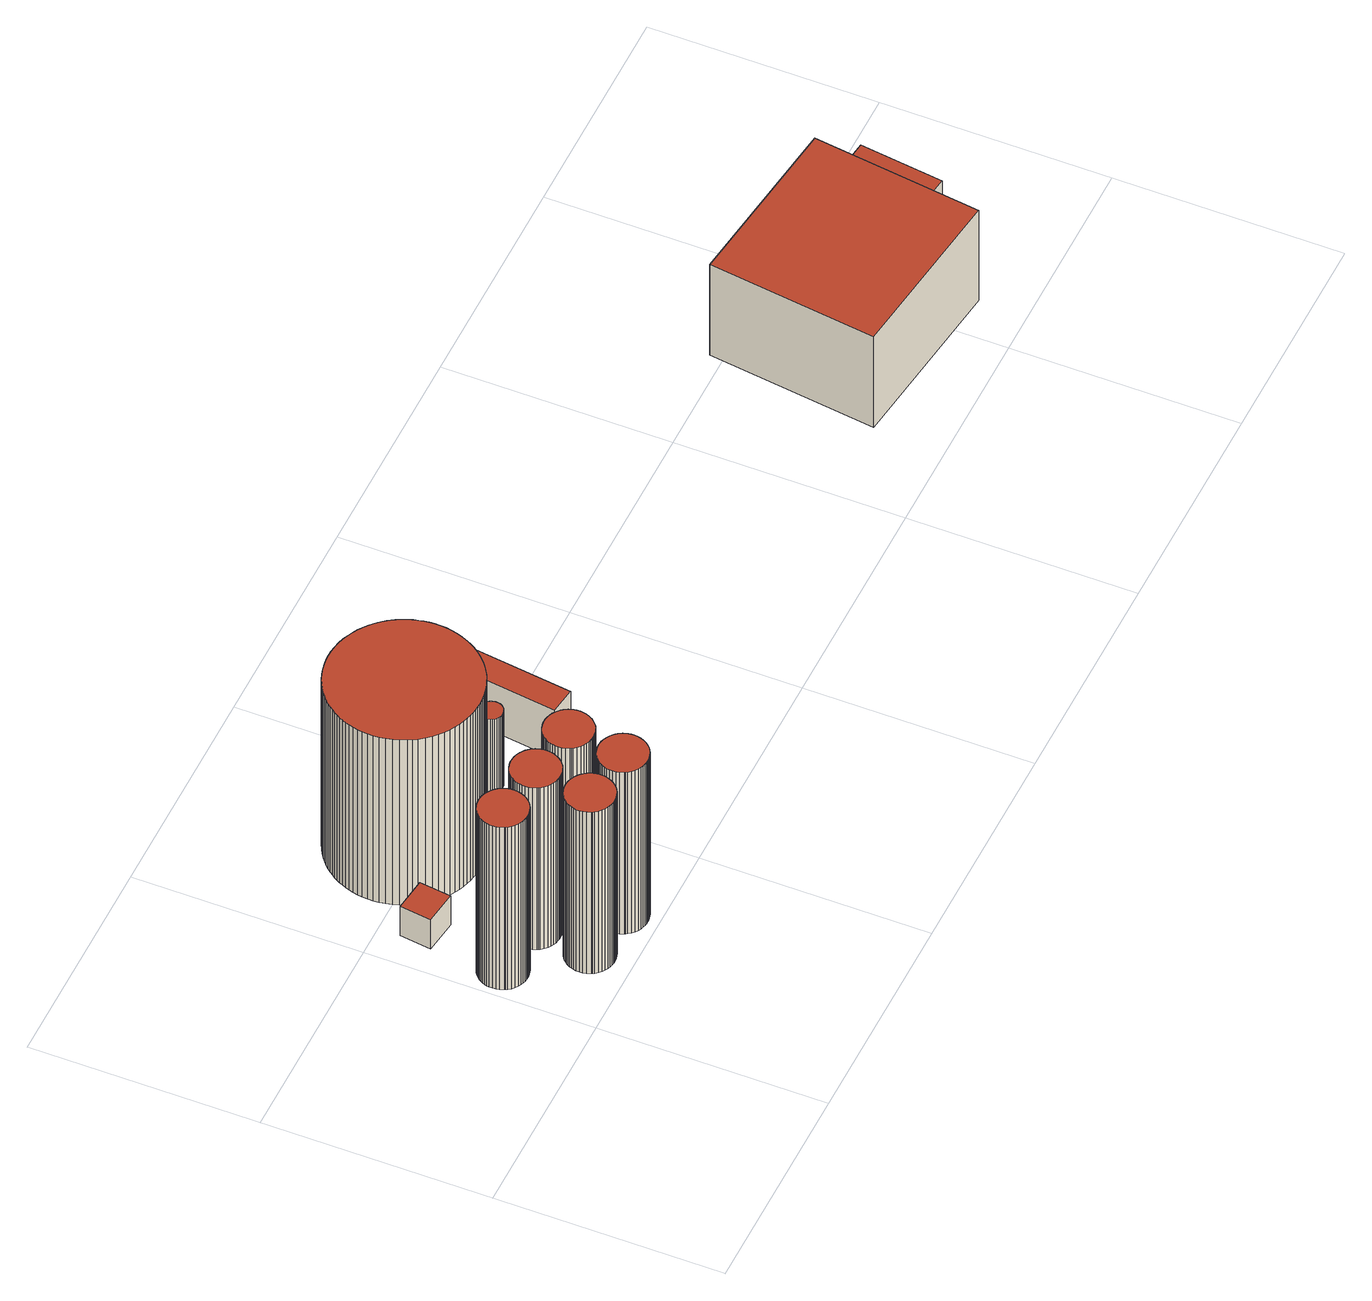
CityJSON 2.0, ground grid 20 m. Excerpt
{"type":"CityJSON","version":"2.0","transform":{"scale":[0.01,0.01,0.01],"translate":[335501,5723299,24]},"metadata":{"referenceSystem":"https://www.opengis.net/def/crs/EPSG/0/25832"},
"CityObjects":{
"building1":{"type":"Building","attributes":{"Geometrietyp2DReferenz":"3000","Gemeindeschluessel":"05170048","function":"51003_1205","roofType":"1000","measuredHeight":18.67},"geometry":[{"type":"Solid","lod":"2","boundaries":[[[[0,1,2,3]],[[4,5,1,0]],[[6,7,5,4]],[[8,9,7,6]],[[10,11,9,8]],[[12,13,11,10]],[[14,15,13,12]],[[16,17,15,14]],[[18,19,17,16]],[[20,21,19,18]],[[22,23,21,20]],[[24,25,23,22]],[[26,27,25,24]],[[28,29,27,26]],[[30,31,29,28]],[[32,33,31,30]],[[34,35,33,32]],[[36,37,35,34]],[[38,39,37,36]],[[40,41,39,38]],[[42,43,41,40]],[[44,45,43,42]],[[46,47,45,44]],[[48,49,47,46]],[[50,51,49,48]],[[52,53,51,50]],[[54,55,53,52]],[[56,57,55,54]],[[58,59,57,56]],[[60,61,59,58]],[[62,63,61,60]],[[64,65,63,62]],[[66,67,65,64]],[[68,69,67,66]],[[70,71,69,68]],[[72,73,71,70]],[[74,75,73,72]],[[76,77,75,74]],[[78,79,77,76]],[[80,81,79,78]],[[82,83,81,80]],[[84,85,83,82]],[[86,87,85,84]],[[88,89,87,86]],[[90,91,89,88]],[[92,93,91,90]],[[94,95,93,92]],[[96,97,95,94]],[[98,99,97,96]],[[100,101,99,98]],[[102,103,101,100]],[[104,105,103,102]],[[106,107,105,104]],[[3,2,107,106]],[[104,102,100,98,96,94,92,90,88,86,84,82,80,78,76,74,72,70,68,66,64,62,60,58,56,54,52,50,48,46,44,42,40,38,36,34,32,30,28,26,24,22,20,18,16,14,12,10,8,6,4,0,3,106]],[[1,5,7,9,11,13,15,17,19,21,23,25,27,29,31,33,35,37,39,41,43,45,47,49,51,53,55,57,59,61,63,65,67,69,71,73,75,77,79,81,83,85,87,89,91,93,95,97,99,101,103,105,107,2]]]],"semantics":{"surfaces":[{"type":"WallSurface"},{"type":"RoofSurface"},{"type":"GroundSurface"}],"values":[[0,0,0,0,0,0,0,0,0,0,0,0,0,0,0,0,0,0,0,0,0,0,0,0,0,0,0,0,0,0,0,0,0,0,0,0,0,0,0,0,0,0,0,0,0,0,0,0,0,0,0,0,0,0,1,2]]}}]},
"building2":{"type":"Building","attributes":{"Geometrietyp2DReferenz":"3000","Gemeindeschluessel":"05170048","function":"51003_1205","roofType":"1000","measuredHeight":18.57},"geometry":[{"type":"Solid","lod":"2","boundaries":[[[[108,109,110,111]],[[112,113,109,108]],[[114,115,113,112]],[[116,117,115,114]],[[118,119,117,116]],[[120,121,119,118]],[[122,123,121,120]],[[124,125,123,122]],[[126,127,125,124]],[[128,129,127,126]],[[130,131,129,128]],[[132,133,131,130]],[[134,135,133,132]],[[136,137,135,134]],[[138,139,137,136]],[[140,141,139,138]],[[142,143,141,140]],[[144,145,143,142]],[[146,147,145,144]],[[148,149,147,146]],[[150,151,149,148]],[[152,153,151,150]],[[154,155,153,152]],[[156,157,155,154]],[[158,159,157,156]],[[160,161,159,158]],[[162,163,161,160]],[[164,165,163,162]],[[166,167,165,164]],[[168,169,167,166]],[[170,171,169,168]],[[172,173,171,170]],[[174,175,173,172]],[[176,177,175,174]],[[178,179,177,176]],[[180,181,179,178]],[[182,183,181,180]],[[184,185,183,182]],[[186,187,185,184]],[[188,189,187,186]],[[190,191,189,188]],[[192,193,191,190]],[[194,195,193,192]],[[196,197,195,194]],[[198,199,197,196]],[[200,201,199,198]],[[202,203,201,200]],[[204,205,203,202]],[[206,207,205,204]],[[208,209,207,206]],[[210,211,209,208]],[[212,213,211,210]],[[214,215,213,212]],[[111,110,215,214]],[[212,210,208,206,204,202,200,198,196,194,192,190,188,186,184,182,180,178,176,174,172,170,168,166,164,162,160,158,156,154,152,150,148,146,144,142,140,138,136,134,132,130,128,126,124,122,120,118,116,114,112,108,111,214]],[[109,113,115,117,119,121,123,125,127,129,131,133,135,137,139,141,143,145,147,149,151,153,155,157,159,161,163,165,167,169,171,173,175,177,179,181,183,185,187,189,191,193,195,197,199,201,203,205,207,209,211,213,215,110]]]],"semantics":{"surfaces":[{"type":"WallSurface"},{"type":"RoofSurface"},{"type":"GroundSurface"}],"values":[[0,0,0,0,0,0,0,0,0,0,0,0,0,0,0,0,0,0,0,0,0,0,0,0,0,0,0,0,0,0,0,0,0,0,0,0,0,0,0,0,0,0,0,0,0,0,0,0,0,0,0,0,0,0,1,2]]}}]},
"building3":{"type":"Building","attributes":{"Geometrietyp2DReferenz":"3000","Gemeindeschluessel":"05170048","function":"31001_2512","roofType":"1000","measuredHeight":3.37},"address":[{"country":"Germany","locality":"Wesel","thoroughfareNumber":"1","thoroughfareName":"Zum Ölhafen"}],"geometry":[{"type":"Solid","lod":"2","boundaries":[[[[216,217,218,219]],[[220,221,217,216]],[[222,223,221,220]],[[219,218,223,222]],[[220,216,219,222]],[[217,221,223,218]]]],"semantics":{"surfaces":[{"type":"WallSurface"},{"type":"RoofSurface"},{"type":"GroundSurface"}],"values":[[0,0,0,0,1,2]]}}]},
"building4":{"type":"Building","attributes":{"Geometrietyp2DReferenz":"3000","Gemeindeschluessel":"05170048","function":"51003_1205","roofType":"1000","measuredHeight":18.59},"geometry":[{"type":"Solid","lod":"2","boundaries":[[[[224,225,226,227]],[[228,229,225,224]],[[230,231,229,228]],[[232,233,231,230]],[[234,235,233,232]],[[236,237,235,234]],[[238,239,237,236]],[[240,241,239,238]],[[242,243,241,240]],[[244,245,243,242]],[[246,247,245,244]],[[248,249,247,246]],[[250,251,249,248]],[[252,253,251,250]],[[254,255,253,252]],[[256,257,255,254]],[[258,259,257,256]],[[260,261,259,258]],[[262,263,261,260]],[[264,265,263,262]],[[266,267,265,264]],[[268,269,267,266]],[[270,271,269,268]],[[272,273,271,270]],[[274,275,273,272]],[[276,277,275,274]],[[278,279,277,276]],[[280,281,279,278]],[[282,283,281,280]],[[284,285,283,282]],[[286,287,285,284]],[[288,289,287,286]],[[290,291,289,288]],[[292,293,291,290]],[[294,295,293,292]],[[296,297,295,294]],[[298,299,297,296]],[[300,301,299,298]],[[302,303,301,300]],[[304,305,303,302]],[[306,307,305,304]],[[308,309,307,306]],[[310,311,309,308]],[[312,313,311,310]],[[314,315,313,312]],[[316,317,315,314]],[[318,319,317,316]],[[320,321,319,318]],[[322,323,321,320]],[[324,325,323,322]],[[326,327,325,324]],[[328,329,327,326]],[[330,331,329,328]],[[227,226,331,330]],[[328,326,324,322,320,318,316,314,312,310,308,306,304,302,300,298,296,294,292,290,288,286,284,282,280,278,276,274,272,270,268,266,264,262,260,258,256,254,252,250,248,246,244,242,240,238,236,234,232,230,228,224,227,330]],[[225,229,231,233,235,237,239,241,243,245,247,249,251,253,255,257,259,261,263,265,267,269,271,273,275,277,279,281,283,285,287,289,291,293,295,297,299,301,303,305,307,309,311,313,315,317,319,321,323,325,327,329,331,226]]]],"semantics":{"surfaces":[{"type":"WallSurface"},{"type":"RoofSurface"},{"type":"GroundSurface"}],"values":[[0,0,0,0,0,0,0,0,0,0,0,0,0,0,0,0,0,0,0,0,0,0,0,0,0,0,0,0,0,0,0,0,0,0,0,0,0,0,0,0,0,0,0,0,0,0,0,0,0,0,0,0,0,0,1,2]]}}]},
"building5":{"type":"Building","attributes":{"Geometrietyp2DReferenz":"3000","Gemeindeschluessel":"05170048","function":"51003_1205","roofType":"1000","measuredHeight":18.57},"geometry":[{"type":"Solid","lod":"2","boundaries":[[[[332,333,334,335]],[[336,337,333,332]],[[338,339,337,336]],[[340,341,339,338]],[[342,343,341,340]],[[344,345,343,342]],[[346,347,345,344]],[[348,349,347,346]],[[350,351,349,348]],[[352,353,351,350]],[[354,355,353,352]],[[356,357,355,354]],[[358,359,357,356]],[[360,361,359,358]],[[362,363,361,360]],[[364,365,363,362]],[[366,367,365,364]],[[368,369,367,366]],[[370,371,369,368]],[[372,373,371,370]],[[374,375,373,372]],[[376,377,375,374]],[[378,379,377,376]],[[380,381,379,378]],[[382,383,381,380]],[[384,385,383,382]],[[386,387,385,384]],[[388,389,387,386]],[[390,391,389,388]],[[392,393,391,390]],[[394,395,393,392]],[[396,397,395,394]],[[398,399,397,396]],[[400,401,399,398]],[[402,403,401,400]],[[404,405,403,402]],[[406,407,405,404]],[[408,409,407,406]],[[410,411,409,408]],[[412,413,411,410]],[[414,415,413,412]],[[416,417,415,414]],[[418,419,417,416]],[[420,421,419,418]],[[422,423,421,420]],[[424,425,423,422]],[[426,427,425,424]],[[428,429,427,426]],[[430,431,429,428]],[[432,433,431,430]],[[434,435,433,432]],[[436,437,435,434]],[[438,439,437,436]],[[335,334,439,438]],[[436,434,432,430,428,426,424,422,420,418,416,414,412,410,408,406,404,402,400,398,396,394,392,390,388,386,384,382,380,378,376,374,372,370,368,366,364,362,360,358,356,354,352,350,348,346,344,342,340,338,336,332,335,438]],[[333,337,339,341,343,345,347,349,351,353,355,357,359,361,363,365,367,369,371,373,375,377,379,381,383,385,387,389,391,393,395,397,399,401,403,405,407,409,411,413,415,417,419,421,423,425,427,429,431,433,435,437,439,334]]]],"semantics":{"surfaces":[{"type":"WallSurface"},{"type":"RoofSurface"},{"type":"GroundSurface"}],"values":[[0,0,0,0,0,0,0,0,0,0,0,0,0,0,0,0,0,0,0,0,0,0,0,0,0,0,0,0,0,0,0,0,0,0,0,0,0,0,0,0,0,0,0,0,0,0,0,0,0,0,0,0,0,0,1,2]]}}]},
"building6":{"type":"Building","attributes":{"Geometrietyp2DReferenz":"3000","Gemeindeschluessel":"05170048","function":"51003_1205","roofType":"1000","measuredHeight":18.56},"geometry":[{"type":"Solid","lod":"2","boundaries":[[[[440,441,442,443]],[[444,445,441,440]],[[446,447,445,444]],[[448,449,447,446]],[[450,451,449,448]],[[452,453,451,450]],[[454,455,453,452]],[[456,457,455,454]],[[458,459,457,456]],[[460,461,459,458]],[[462,463,461,460]],[[464,465,463,462]],[[466,467,465,464]],[[468,469,467,466]],[[470,471,469,468]],[[472,473,471,470]],[[474,475,473,472]],[[476,477,475,474]],[[478,479,477,476]],[[480,481,479,478]],[[482,483,481,480]],[[484,485,483,482]],[[486,487,485,484]],[[488,489,487,486]],[[490,491,489,488]],[[492,493,491,490]],[[494,495,493,492]],[[496,497,495,494]],[[498,499,497,496]],[[500,501,499,498]],[[502,503,501,500]],[[504,505,503,502]],[[506,507,505,504]],[[508,509,507,506]],[[510,511,509,508]],[[512,513,511,510]],[[514,515,513,512]],[[516,517,515,514]],[[518,519,517,516]],[[520,521,519,518]],[[522,523,521,520]],[[524,525,523,522]],[[526,527,525,524]],[[528,529,527,526]],[[530,531,529,528]],[[532,533,531,530]],[[534,535,533,532]],[[536,537,535,534]],[[538,539,537,536]],[[540,541,539,538]],[[542,543,541,540]],[[544,545,543,542]],[[546,547,545,544]],[[443,442,547,546]],[[544,542,540,538,536,534,532,530,528,526,524,522,520,518,516,514,512,510,508,506,504,502,500,498,496,494,492,490,488,486,484,482,480,478,476,474,472,470,468,466,464,462,460,458,456,454,452,450,448,446,444,440,443,546]],[[441,445,447,449,451,453,455,457,459,461,463,465,467,469,471,473,475,477,479,481,483,485,487,489,491,493,495,497,499,501,503,505,507,509,511,513,515,517,519,521,523,525,527,529,531,533,535,537,539,541,543,545,547,442]]]],"semantics":{"surfaces":[{"type":"WallSurface"},{"type":"RoofSurface"},{"type":"GroundSurface"}],"values":[[0,0,0,0,0,0,0,0,0,0,0,0,0,0,0,0,0,0,0,0,0,0,0,0,0,0,0,0,0,0,0,0,0,0,0,0,0,0,0,0,0,0,0,0,0,0,0,0,0,0,0,0,0,0,1,2]]}}]},
"building7":{"type":"Building","attributes":{"Geometrietyp2DReferenz":"3000","Gemeindeschluessel":"05170048","function":"51003_1205","roofType":"1000","measuredHeight":18.99},"geometry":[{"type":"Solid","lod":"2","boundaries":[[[[548,549,550,551]],[[552,553,549,548]],[[554,555,553,552]],[[556,557,555,554]],[[558,559,557,556]],[[560,561,559,558]],[[562,563,561,560]],[[564,565,563,562]],[[566,567,565,564]],[[568,569,567,566]],[[570,571,569,568]],[[572,573,571,570]],[[574,575,573,572]],[[576,577,575,574]],[[578,579,577,576]],[[580,581,579,578]],[[582,583,581,580]],[[584,585,583,582]],[[586,587,585,584]],[[588,589,587,586]],[[590,591,589,588]],[[592,593,591,590]],[[594,595,593,592]],[[596,597,595,594]],[[598,599,597,596]],[[600,601,599,598]],[[602,603,601,600]],[[604,605,603,602]],[[606,607,605,604]],[[608,609,607,606]],[[610,611,609,608]],[[612,613,611,610]],[[614,615,613,612]],[[616,617,615,614]],[[618,619,617,616]],[[620,621,619,618]],[[622,623,621,620]],[[624,625,623,622]],[[626,627,625,624]],[[628,629,627,626]],[[630,631,629,628]],[[632,633,631,630]],[[634,635,633,632]],[[636,637,635,634]],[[638,639,637,636]],[[640,641,639,638]],[[642,643,641,640]],[[644,645,643,642]],[[646,647,645,644]],[[648,649,647,646]],[[650,651,649,648]],[[652,653,651,650]],[[654,655,653,652]],[[656,657,655,654]],[[658,659,657,656]],[[660,661,659,658]],[[662,663,661,660]],[[664,665,663,662]],[[666,667,665,664]],[[668,669,667,666]],[[670,671,669,668]],[[672,673,671,670]],[[674,675,673,672]],[[676,677,675,674]],[[678,679,677,676]],[[680,681,679,678]],[[682,683,681,680]],[[684,685,683,682]],[[686,687,685,684]],[[688,689,687,686]],[[690,691,689,688]],[[692,693,691,690]],[[694,695,693,692]],[[696,697,695,694]],[[698,699,697,696]],[[700,701,699,698]],[[702,703,701,700]],[[704,705,703,702]],[[706,707,705,704]],[[708,709,707,706]],[[710,711,709,708]],[[712,713,711,710]],[[714,715,713,712]],[[716,717,715,714]],[[718,719,717,716]],[[720,721,719,718]],[[722,723,721,720]],[[724,725,723,722]],[[726,727,725,724]],[[551,550,727,726]],[[724,722,720,718,716,714,712,710,708,706,704,702,700,698,696,694,692,690,688,686,684,682,680,678,676,674,672,670,668,666,664,662,660,658,656,654,652,650,648,646,644,642,640,638,636,634,632,630,628,626,624,622,620,618,616,614,612,610,608,606,604,602,600,598,596,594,592,590,588,586,584,582,580,578,576,574,572,570,568,566,564,562,560,558,556,554,552,548,551,726]],[[549,553,555,557,559,561,563,565,567,569,571,573,575,577,579,581,583,585,587,589,591,593,595,597,599,601,603,605,607,609,611,613,615,617,619,621,623,625,627,629,631,633,635,637,639,641,643,645,647,649,651,653,655,657,659,661,663,665,667,669,671,673,675,677,679,681,683,685,687,689,691,693,695,697,699,701,703,705,707,709,711,713,715,717,719,721,723,725,727,550]]]],"semantics":{"surfaces":[{"type":"WallSurface"},{"type":"RoofSurface"},{"type":"GroundSurface"}],"values":[[0,0,0,0,0,0,0,0,0,0,0,0,0,0,0,0,0,0,0,0,0,0,0,0,0,0,0,0,0,0,0,0,0,0,0,0,0,0,0,0,0,0,0,0,0,0,0,0,0,0,0,0,0,0,0,0,0,0,0,0,0,0,0,0,0,0,0,0,0,0,0,0,0,0,0,0,0,0,0,0,0,0,0,0,0,0,0,0,0,0,1,2]]}}]},
"building8":{"type":"Building","attributes":{"Geometrietyp2DReferenz":"3000","Gemeindeschluessel":"05170048","function":"31001_2512","roofType":"1000","measuredHeight":3.39},"address":[{"country":"Germany","locality":"Wesel","thoroughfareNumber":"1","thoroughfareName":"Zum Ölhafen"}],"geometry":[{"type":"Solid","lod":"2","boundaries":[[[[728,729,730,731]],[[732,733,729,728]],[[734,735,733,732]],[[731,730,735,734]],[[732,728,731,734]],[[729,733,735,730]]]],"semantics":{"surfaces":[{"type":"WallSurface"},{"type":"RoofSurface"},{"type":"GroundSurface"}],"values":[[0,0,0,0,1,2]]}}]},
"building9":{"type":"Building","attributes":{"Geometrietyp2DReferenz":"3000","Gemeindeschluessel":"05170048","function":"51003_1205","roofType":"1000","measuredHeight":8.5},"geometry":[{"type":"Solid","lod":"2","boundaries":[[[[736,737,738,739]],[[740,741,737,736]],[[742,743,741,740]],[[744,745,743,742]],[[746,747,745,744]],[[748,749,747,746]],[[750,751,749,748]],[[752,753,751,750]],[[754,755,753,752]],[[756,757,755,754]],[[758,759,757,756]],[[760,761,759,758]],[[762,763,761,760]],[[764,765,763,762]],[[766,767,765,764]],[[768,769,767,766]],[[770,771,769,768]],[[772,773,771,770]],[[774,775,773,772]],[[776,777,775,774]],[[778,779,777,776]],[[780,781,779,778]],[[782,783,781,780]],[[784,785,783,782]],[[786,787,785,784]],[[788,789,787,786]],[[790,791,789,788]],[[792,793,791,790]],[[794,795,793,792]],[[796,797,795,794]],[[798,799,797,796]],[[800,801,799,798]],[[802,803,801,800]],[[804,805,803,802]],[[806,807,805,804]],[[739,738,807,806]],[[804,802,800,798,796,794,792,790,788,786,784,782,780,778,776,774,772,770,768,766,764,762,760,758,756,754,752,750,748,746,744,742,740,736,739,806]],[[737,741,743,745,747,749,751,753,755,757,759,761,763,765,767,769,771,773,775,777,779,781,783,785,787,789,791,793,795,797,799,801,803,805,807,738]]]],"semantics":{"surfaces":[{"type":"WallSurface"},{"type":"RoofSurface"},{"type":"GroundSurface"}],"values":[[0,0,0,0,0,0,0,0,0,0,0,0,0,0,0,0,0,0,0,0,0,0,0,0,0,0,0,0,0,0,0,0,0,0,0,0,1,2]]}}]},
"building10":{"type":"Building","attributes":{"Geometrietyp2DReferenz":"3000","Gemeindeschluessel":"05170048","function":"31001_2143","roofType":"1000","measuredHeight":5.52},"address":[{"country":"Germany","locality":"Wesel","thoroughfareNumber":"1","thoroughfareName":"Zum Ölhafen"}],"geometry":[{"type":"Solid","lod":"2","boundaries":[[[[808,809,810,811]],[[812,813,809,808]],[[814,815,813,812]],[[811,810,815,814]],[[812,808,811,814]],[[809,813,815,810]]]],"semantics":{"surfaces":[{"type":"WallSurface"},{"type":"RoofSurface"},{"type":"GroundSurface"}],"values":[[0,0,0,0,1,2]]}}]},
"building11":{"type":"Building","attributes":{"Geometrietyp2DReferenz":"3000","Gemeindeschluessel":"05170048","function":"31001_2143","roofType":"1000","measuredHeight":10.4},"address":[{"country":"Germany","locality":"Wesel","thoroughfareNumber":"1","thoroughfareName":"Zum Ölhafen"}],"geometry":[{"type":"Solid","lod":"2","boundaries":[[[[816,817,818,819]],[[820,821,817,816]],[[822,823,821,820]],[[819,818,823,822]],[[820,816,819,822]],[[817,821,823,818]]]],"semantics":{"surfaces":[{"type":"WallSurface"},{"type":"RoofSurface"},{"type":"GroundSurface"}],"values":[[0,0,0,0,1,2]]}}]},
"building12":{"type":"Building","attributes":{"Geometrietyp2DReferenz":"3000","Gemeindeschluessel":"05170048","function":"31001_2523","roofType":"1000","measuredHeight":3.03},"address":[{"country":"Germany","locality":"Wesel","thoroughfareNumber":"1","thoroughfareName":"Zum Ölhafen"}],"geometry":[{"type":"Solid","lod":"2","boundaries":[[[[824,825,826,827]],[[828,829,825,824]],[[830,831,829,828]],[[827,826,831,830]],[[828,824,827,830]],[[825,829,831,826]]]],"semantics":{"surfaces":[{"type":"WallSurface"},{"type":"RoofSurface"},{"type":"GroundSurface"}],"values":[[0,0,0,0,1,2]]}}]}
},
"vertices":[
[51,848,1941],[51,848,74],[64,818,74],[64,818,1941],[44,878,1941],[44,878,74],[42,907,1941],[42,907,74],[43,934,1941],[43,934,74],[47,958,1941],[47,958,74],[53,980,1941],[53,980,74],[61,1000,1941],[61,1000,74],[70,1017,1941],[70,1017,74],[81,1033,1941],[81,1033,74],[93,1050,1941],[93,1050,74],[109,1066,1941],[109,1066,74],[128,1082,1941],[128,1082,74],[151,1096,1941],[151,1096,74],[177,1109,1941],[177,1109,74],[207,1118,1941],[207,1118,74],[240,1122,1941],[240,1122,74],[254,1123,1941],[254,1123,74],[268,1122,1941],[268,1122,74],[301,1118,1941],[301,1118,74],[330,1109,1941],[330,1109,74],[356,1096,1941],[356,1096,74],[379,1082,1941],[379,1082,74],[398,1066,1941],[398,1066,74],[414,1050,1941],[414,1050,74],[427,1033,1941],[427,1033,74],[437,1017,1941],[437,1017,74],[446,1000,1941],[446,1000,74],[454,980,1941],[454,980,74],[460,958,1941],[460,958,74],[465,934,1941],[465,934,74],[466,907,1941],[466,907,74],[463,878,1941],[463,878,74],[456,848,1941],[456,848,74],[444,818,1941],[444,818,74],[437,805,1941],[437,805,74],[430,793,1941],[430,793,74],[409,767,1941],[409,767,74],[387,746,1941],[387,746,74],[363,729,1941],[363,729,74],[339,717,1941],[339,717,74],[316,708,1941],[316,708,74],[294,703,1941],[294,703,74],[273,700,1941],[273,700,74],[254,699,1941],[254,699,74],[235,700,1941],[235,700,74],[214,703,1941],[214,703,74],[192,708,1941],[192,708,74],[168,717,1941],[168,717,74],[145,729,1941],[145,729,74],[121,746,1941],[121,746,74],[98,767,1941],[98,767,74],[78,793,1941],[78,793,74],[70,805,1941],[70,805,74],
[484,292,1935],[484,292,79],[496,262,79],[496,262,1935],[477,323,1935],[477,323,79],[474,351,1935],[474,351,79],[475,378,1935],[475,378,79],[479,403,1935],[479,403,79],[486,425,1935],[486,425,79],[493,444,1935],[493,444,79],[502,461,1935],[502,461,79],[513,478,1935],[513,478,79],[526,494,1935],[526,494,79],[542,511,1935],[542,511,79],[561,526,1935],[561,526,79],[583,541,1935],[583,541,79],[610,553,1935],[610,553,79],[639,562,1935],[639,562,79],[672,567,1935],[672,567,79],[686,567,1935],[686,567,79],[700,567,1935],[700,567,79],[733,562,1935],[733,562,79],[762,553,1935],[762,553,79],[789,541,1935],[789,541,79],[811,526,1935],[811,526,79],[830,511,1935],[830,511,79],[846,494,1935],[846,494,79],[859,478,1935],[859,478,79],[870,461,1935],[870,461,79],[878,444,1935],[878,444,79],[886,425,1935],[886,425,79],[893,403,1935],[893,403,79],[897,378,1935],[897,378,79],[898,351,1935],[898,351,79],[896,323,1935],[896,323,79],[889,292,1935],[889,292,79],[876,262,1935],[876,262,79],[870,249,1935],[870,249,79],[862,237,1935],[862,237,79],[842,212,1935],[842,212,79],[819,190,1935],[819,190,79],[795,174,1935],[795,174,79],[772,161,1935],[772,161,79],[748,153,1935],[748,153,79],[726,147,1935],[726,147,79],[705,144,1935],[705,144,79],[686,143,1935],[686,143,79],[667,144,1935],[667,144,79],[646,147,1935],[646,147,79],[624,153,1935],[624,153,79],[601,161,1935],[601,161,79],[577,174,1935],[577,174,79],[553,190,1935],[553,190,79],[530,212,1935],[530,212,79],[510,237,1935],[510,237,79],[502,249,1935],[502,249,79],
[533,1483,407],[533,1483,70],[567,1765,70],[567,1765,407],[232,1522,407],[232,1522,70],[268,1803,407],[268,1803,70],
[548,787,1937],[548,787,78],[560,756,78],[560,756,1937],[541,817,1937],[541,817,78],[538,846,1937],[538,846,78],[539,873,1937],[539,873,78],[543,897,1937],[543,897,78],[550,919,1937],[550,919,78],[558,939,1937],[558,939,78],[566,956,1937],[566,956,78],[577,972,1937],[577,972,78],[590,989,1937],[590,989,78],[606,1005,1937],[606,1005,78],[625,1021,1937],[625,1021,78],[647,1035,1937],[647,1035,78],[674,1048,1937],[674,1048,78],[703,1057,1937],[703,1057,78],[736,1061,1937],[736,1061,78],[750,1062,1937],[750,1062,78],[764,1061,1937],[764,1061,78],[797,1057,1937],[797,1057,78],[827,1048,1937],[827,1048,78],[853,1035,1937],[853,1035,78],[875,1021,1937],[875,1021,78],[895,1005,1937],[895,1005,78],[910,989,1937],[910,989,78],[923,972,1937],[923,972,78],[934,956,1937],[934,956,78],[943,939,1937],[943,939,78],[950,919,1937],[950,919,78],[957,897,1937],[957,897,78],[961,873,1937],[961,873,78],[962,846,1937],[962,846,78],[960,817,1937],[960,817,78],[953,787,1937],[953,787,78],[940,756,1937],[940,756,78],[934,744,1937],[934,744,78],[926,732,1937],[926,732,78],[906,706,1937],[906,706,78],[883,685,1937],[883,685,78],[859,668,1937],[859,668,78],[836,656,1937],[836,656,78],[812,647,1937],[812,647,78],[790,642,1937],[790,642,78],[769,639,1937],[769,639,78],[750,638,1937],[750,638,78],[731,639,1937],[731,639,78],[710,642,1937],[710,642,78],[688,647,1937],[688,647,78],[665,656,1937],[665,656,78],[641,668,1937],[641,668,78],[617,685,1937],[617,685,78],[594,706,1937],[594,706,78],[574,732,1937],[574,732,78],[566,744,1937],[566,744,78],
[979,228,1935],[979,228,78],[991,197,78],[991,197,1935],[972,258,1935],[972,258,78],[970,287,1935],[970,287,78],[971,314,1935],[971,314,78],[975,338,1935],[975,338,78],[981,360,1935],[981,360,78],[989,380,1935],[989,380,78],[998,397,1935],[998,397,78],[1008,413,1935],[1008,413,78],[1021,429,1935],[1021,429,78],[1037,446,1935],[1037,446,78],[1056,462,1935],[1056,462,78],[1079,476,1935],[1079,476,78],[1105,488,1935],[1105,488,78],[1135,497,1935],[1135,497,78],[1167,502,1935],[1167,502,78],[1182,503,1935],[1182,503,78],[1196,502,1935],[1196,502,78],[1228,497,1935],[1228,497,78],[1258,488,1935],[1258,488,78],[1284,476,1935],[1284,476,78],[1307,462,1935],[1307,462,78],[1326,446,1935],[1326,446,78],[1342,429,1935],[1342,429,78],[1355,413,1935],[1355,413,78],[1365,397,1935],[1365,397,78],[1374,380,1935],[1374,380,78],[1382,360,1935],[1382,360,78],[1388,338,1935],[1388,338,78],[1392,314,1935],[1392,314,78],[1394,287,1935],[1394,287,78],[1391,258,1935],[1391,258,78],[1384,228,1935],[1384,228,78],[1372,197,1935],[1372,197,78],[1365,185,1935],[1365,185,78],[1358,173,1935],[1358,173,78],[1337,147,1935],[1337,147,78],[1315,126,1935],[1315,126,78],[1291,109,1935],[1291,109,78],[1267,97,1935],[1267,97,78],[1244,88,1935],[1244,88,78],[1222,83,1935],[1222,83,78],[1201,80,1935],[1201,80,78],[1182,79,1935],[1182,79,78],[1162,80,1935],[1162,80,78],[1142,83,1935],[1142,83,78],[1119,88,1935],[1119,88,78],[1096,97,1935],[1096,97,78],[1072,109,1935],[1072,109,78],[1048,126,1935],[1048,126,78],[1026,147,1935],[1026,147,78],[1005,173,1935],[1005,173,78],[998,185,1935],[998,185,78],
[1044,724,1933],[1044,724,77],[1056,693,77],[1056,693,1933],[1037,754,1933],[1037,754,77],[1034,783,1933],[1034,783,77],[1036,810,1933],[1036,810,77],[1040,834,1933],[1040,834,77],[1046,856,1933],[1046,856,77],[1054,876,1933],[1054,876,77],[1063,893,1933],[1063,893,77],[1073,909,1933],[1073,909,77],[1086,926,1933],[1086,926,77],[1102,942,1933],[1102,942,77],[1121,958,1933],[1121,958,77],[1144,972,1933],[1144,972,77],[1170,985,1933],[1170,985,77],[1200,994,1933],[1200,994,77],[1232,998,1933],[1232,998,77],[1247,999,1933],[1247,999,77],[1261,998,1933],[1261,998,77],[1293,994,1933],[1293,994,77],[1323,985,1933],[1323,985,77],[1349,972,1933],[1349,972,77],[1372,958,1933],[1372,958,77],[1391,942,1933],[1391,942,77],[1407,926,1933],[1407,926,77],[1420,909,1933],[1420,909,77],[1430,893,1933],[1430,893,77],[1439,876,1933],[1439,876,77],[1447,856,1933],[1447,856,77],[1453,834,1933],[1453,834,77],[1457,810,1933],[1457,810,77],[1459,783,1933],[1459,783,77],[1456,754,1933],[1456,754,77],[1449,724,1933],[1449,724,77],[1437,693,1933],[1437,693,77],[1430,681,1933],[1430,681,77],[1423,669,1933],[1423,669,77],[1402,643,1933],[1402,643,77],[1380,622,1933],[1380,622,77],[1356,605,1933],[1356,605,77],[1332,593,1933],[1332,593,77],[1309,584,1933],[1309,584,77],[1286,579,1933],[1286,579,77],[1266,576,1933],[1266,576,77],[1247,575,1933],[1247,575,77],[1227,576,1933],[1227,576,77],[1207,579,1933],[1207,579,77],[1184,584,1933],[1184,584,77],[1161,593,1933],[1161,593,77],[1137,605,1933],[1137,605,77],[1113,622,1933],[1113,622,77],[1091,643,1933],[1091,643,77],[1070,669,1933],[1070,669,77],[1063,681,1933],[1063,681,77],
[567,1938,1969],[567,1938,70],[590,1885,70],[590,1885,1969],[549,1992,1969],[549,1992,70],[536,2045,1969],[536,2045,70],[528,2096,1969],[528,2096,70],[524,2147,1969],[524,2147,70],[525,2195,1969],[525,2195,70],[528,2241,1969],[528,2241,70],[534,2285,1969],[534,2285,70],[543,2326,1969],[543,2326,70],[554,2365,1969],[554,2365,70],[566,2401,1969],[566,2401,70],[580,2435,1969],[580,2435,70],[595,2466,1969],[595,2466,70],[611,2495,1969],[611,2495,70],[628,2524,1969],[628,2524,70],[648,2552,1969],[648,2552,70],[670,2581,1969],[670,2581,70],[696,2610,1969],[696,2610,70],[724,2639,1969],[724,2639,70],[755,2667,1969],[755,2667,70],[790,2694,1969],[790,2694,70],[828,2721,1969],[828,2721,70],[870,2745,1969],[870,2745,70],[915,2767,1969],[915,2767,70],[964,2786,1969],[964,2786,70],[1016,2801,1969],[1016,2801,70],[1072,2812,1969],[1072,2812,70],[1129,2819,1969],[1129,2819,70],[1174,2820,1969],[1174,2820,70],[1219,2819,1969],[1219,2819,70],[1277,2812,1969],[1277,2812,70],[1332,2801,1969],[1332,2801,70],[1384,2786,1969],[1384,2786,70],[1433,2767,1969],[1433,2767,70],[1478,2745,1969],[1478,2745,70],[1520,2721,1969],[1520,2721,70],[1559,2694,1969],[1559,2694,70],[1593,2667,1969],[1593,2667,70],[1625,2639,1969],[1625,2639,70],[1653,2610,1969],[1653,2610,70],[1678,2581,1969],[1678,2581,70],[1700,2552,1969],[1700,2552,70],[1720,2524,1969],[1720,2524,70],[1737,2495,1969],[1737,2495,70],[1753,2466,1969],[1753,2466,70],[1768,2435,1969],[1768,2435,70],[1782,2401,1969],[1782,2401,70],[1794,2365,1969],[1794,2365,70],[1805,2326,1969],[1805,2326,70],[1814,2285,1969],[1814,2285,70],[1820,2241,1969],[1820,2241,70],[1824,2195,1969],[1824,2195,70],[1824,2147,1969],[1824,2147,70],[1820,2096,1969],[1820,2096,70],[1812,2045,1969],[1812,2045,70],[1799,1992,1969],[1799,1992,70],[1781,1938,1969],[1781,1938,70],[1758,1885,1969],[1758,1885,70],[1737,1845,1969],[1737,1845,70],[1713,1807,1969],[1713,1807,70],[1679,1761,1969],[1679,1761,70],[1641,1718,1969],[1641,1718,70],[1602,1681,1969],[1602,1681,70],[1561,1648,1969],[1561,1648,70],[1519,1620,1969],[1519,1620,70],[1478,1595,1969],[1478,1595,70],[1436,1575,1969],[1436,1575,70],[1395,1559,1969],[1395,1559,70],[1355,1546,1969],[1355,1546,70],[1316,1536,1969],[1316,1536,70],[1278,1529,1969],[1278,1529,70],[1242,1524,1969],[1242,1524,70],[1207,1521,1969],[1207,1521,70],[1174,1520,1969],[1174,1520,70],[1141,1521,1969],[1141,1521,70],[1106,1524,1969],[1106,1524,70],[1070,1529,1969],[1070,1529,70],[1033,1536,1969],[1033,1536,70],[994,1546,1969],[994,1546,70],[953,1559,1969],[953,1559,70],[912,1575,1969],[912,1575,70],[871,1595,1969],[871,1595,70],[829,1620,1969],[829,1620,70],[787,1648,1969],[787,1648,70],[746,1681,1969],[746,1681,70],[707,1718,1969],[707,1718,70],[670,1761,1969],[670,1761,70],[635,1807,1969],[635,1807,70],[611,1845,1969],[611,1845,70],
[2012,860,411],[2012,860,72],[2083,1404,72],[2083,1404,411],[1582,916,411],[1582,916,72],[1653,1461,411],[1653,1461,72],
[1950,1796,916],[1950,1796,66],[1955,1775,66],[1955,1775,916],[1950,1815,916],[1950,1815,66],[1952,1832,916],[1952,1832,66],[1957,1847,916],[1957,1847,66],[1963,1859,916],[1963,1859,66],[1970,1870,916],[1970,1870,66],[1981,1882,916],[1981,1882,66],[1994,1892,916],[1994,1892,66],[2011,1901,916],[2011,1901,66],[2032,1908,916],[2032,1908,66],[2049,1909,916],[2049,1909,66],[2067,1908,916],[2067,1908,66],[2088,1901,916],[2088,1901,66],[2105,1892,916],[2105,1892,66],[2118,1882,916],[2118,1882,66],[2129,1870,916],[2129,1870,66],[2136,1859,916],[2136,1859,66],[2142,1847,916],[2142,1847,66],[2147,1832,916],[2147,1832,66],[2149,1815,916],[2149,1815,66],[2149,1796,916],[2149,1796,66],[2144,1775,916],[2144,1775,66],[2136,1759,916],[2136,1759,66],[2126,1745,916],[2126,1745,66],[2110,1730,916],[2110,1730,66],[2094,1720,916],[2094,1720,66],[2078,1713,916],[2078,1713,66],[2063,1710,916],[2063,1710,66],[2049,1709,916],[2049,1709,66],[2036,1710,916],[2036,1710,66],[2021,1713,916],[2021,1713,66],[2005,1720,916],[2005,1720,66],[1989,1730,916],[1989,1730,66],[1973,1745,916],[1973,1745,66],[1963,1759,916],[1963,1759,66],
[2742,1434,620],[2742,1434,68],[2895,2643,68],[2895,2643,620],[2501,1465,620],[2501,1465,68],[2656,2673,620],[2656,2673,68],
[8373,423,1085],[8373,423,45],[8562,1915,45],[8562,1915,1085],[6793,626,1085],[6793,626,45],[6984,2118,1085],[6984,2118,45],
[9171,1089,355],[9171,1089,52],[9265,1833,52],[9265,1833,355],[8874,1126,355],[8874,1126,52],[8967,1870,355],[8967,1870,52]
]}
